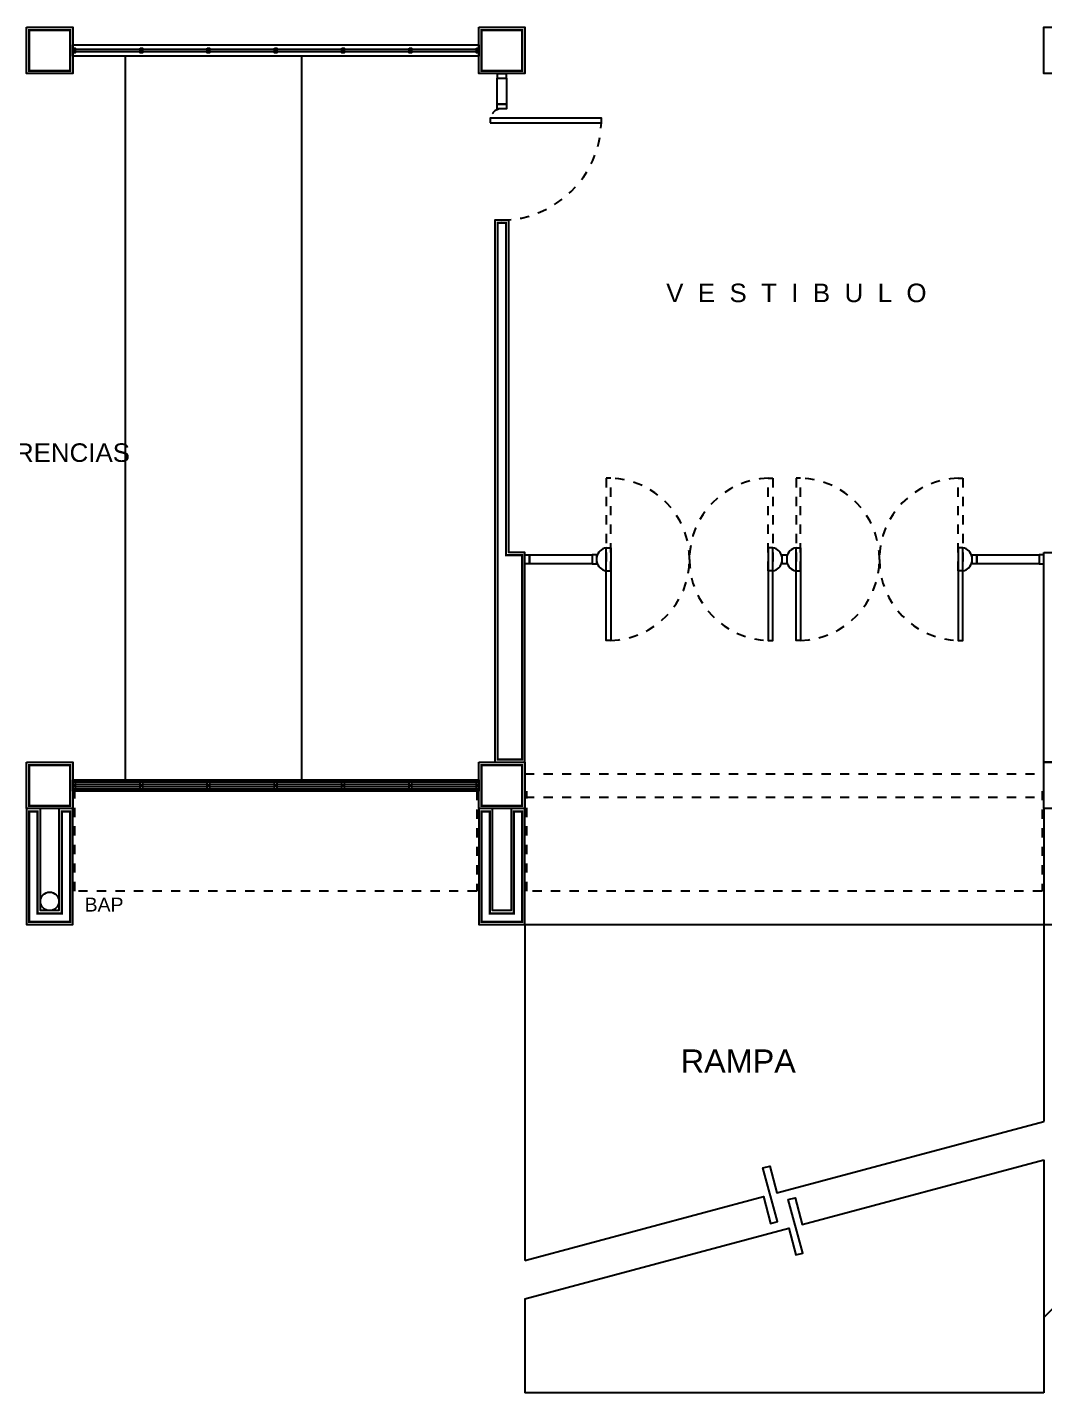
# Model space of a CAD drawing. Header units: millimetres. Extents: x 116 to 181, y 20 to 228.
# Drawn here: x 149.56 to 160.54, y 166.28 to 181.01 of the extents above; entities that cross this region are included whole.
import ezdxf

# ---------------------------------------------------------------- set-up
doc = ezdxf.new("R2010")
doc.units = ezdxf.units.MM
doc.header["$LTSCALE"] = 0.015
doc.header["$MEASUREMENT"] = 0
doc.linetypes.add('DASHED2', pattern=[9.525, 6.35, -3.175])
for name, color, linetype in [('BAP', 7, 'Continuous'), ('CANCELERIA', 7, 'Continuous'), ('ESTRUCTURA', 7, 'Continuous'), ('MURO_COMUN', 7, 'Continuous'), ('MURO_TABIQUE_EXT', 7, 'Continuous'), ('PATIOS_EXTERIORES', 7, 'Continuous'), ('PISOS', 7, 'Continuous'), ('PROYECCION', 7, 'Continuous'), ('TEXTO', 7, 'Continuous')]:
    doc.layers.add(name, color=color, linetype=linetype)
doc.styles.get("Standard").update_dxf_attribs({"font": 'arial.ttf'})
doc.styles.add('style1', font='swiss.ttf')

msp = doc.modelspace()

# ---------------------------------------------------------------- linework, layer by layer
at = {"layer": 'BAP', "color": 3}
msp.add_circle((149.8027, 171.5766), 0.1, dxfattribs=at)
at = {"layer": 'CANCELERIA', "color": 5}
for points in [[(150.0527, 180.7816), (150.0777, 180.7816), (150.0777, 180.7316), (150.0527, 180.7316)], [(150.0777, 180.7716), (150.7785, 180.7716), (150.7785, 180.7416), (150.0777, 180.7416)], [(150.7785, 180.7816), (150.8035, 180.7816), (150.8035, 180.7316), (150.7785, 180.7316)], [(150.8035, 180.7716), (151.5043, 180.7716), (151.5043, 180.7416), (150.8035, 180.7416)], [(151.5043, 180.7816), (151.5293, 180.7816), (151.5293, 180.7316), (151.5043, 180.7316)], [(151.5293, 180.7716), (152.2302, 180.7716), (152.2302, 180.7416), (151.5293, 180.7416)], [(152.2302, 180.7816), (152.2552, 180.7816), (152.2552, 180.7316), (152.2302, 180.7316)], [(152.2552, 180.7716), (152.956, 180.7716), (152.956, 180.7416), (152.2552, 180.7416)], [(152.956, 180.7816), (152.981, 180.7816), (152.981, 180.7316), (152.956, 180.7316)], [(152.981, 180.7716), (153.6818, 180.7716), (153.6818, 180.7416), (152.981, 180.7416)], [(153.6818, 180.7816), (153.7068, 180.7816), (153.7068, 180.7316), (153.6818, 180.7316)], [(153.7068, 180.7716), (154.4077, 180.7716), (154.4077, 180.7416), (153.7068, 180.7416)], [(154.4077, 180.7816), (154.4327, 180.7816), (154.4327, 180.7316), (154.4077, 180.7316)], [(150.0527, 172.8641), (150.0777, 172.8641), (150.0777, 172.7891), (150.0527, 172.7891)], [(150.0777, 172.8416), (150.7785, 172.8416), (150.7785, 172.8116), (150.0777, 172.8116)], [(150.7785, 172.8641), (150.8035, 172.8641), (150.8035, 172.7891), (150.7785, 172.7891)], [(150.8035, 172.8416), (151.5043, 172.8416), (151.5043, 172.8116), (150.8035, 172.8116)], [(151.5043, 172.8641), (151.5293, 172.8641), (151.5293, 172.7891), (151.5043, 172.7891)], [(151.5293, 172.8416), (152.2302, 172.8416), (152.2302, 172.8116), (151.5293, 172.8116)], [(152.2302, 172.8641), (152.2552, 172.8641), (152.2552, 172.7891), (152.2302, 172.7891)], [(152.2552, 172.8416), (152.956, 172.8416), (152.956, 172.8116), (152.2552, 172.8116)], [(152.956, 172.8641), (152.981, 172.8641), (152.981, 172.7891), (152.956, 172.7891)], [(152.981, 172.8416), (153.6818, 172.8416), (153.6818, 172.8116), (152.981, 172.8116)], [(153.6818, 172.8641), (153.7068, 172.8641), (153.7068, 172.7891), (153.6818, 172.7891)], [(153.7068, 172.8416), (154.4077, 172.8416), (154.4077, 172.8116), (153.7068, 172.8116)], [(154.4077, 172.8641), (154.4327, 172.8641), (154.4327, 172.7891), (154.4077, 172.7891)]]:
    msp.add_lwpolyline(points, close=True, dxfattribs=at)
at = {"layer": 'CANCELERIA'}
for points in [[(154.6327, 180.4562), (154.7327, 180.4562), (154.7327, 180.5062), (154.6327, 180.5062)], [(154.7327, 180.1766), (154.6327, 180.1766), (154.6327, 180.4562), (154.7327, 180.4562)], [(154.6327, 180.1766), (154.7327, 180.1766), (154.7327, 180.1266), (154.6327, 180.1266)], [(154.5577, 179.9766), (155.7577, 179.9766), (155.7577, 180.0266), (154.5577, 180.0266)], [(154.9827, 175.3166), (154.9827, 175.2166), (154.9327, 175.2166), (154.9327, 175.3166)], [(154.9827, 175.2166), (154.9827, 175.3166), (155.6577, 175.3166), (155.6577, 175.2166)], [(155.6577, 175.3166), (155.6577, 175.2166), (155.7077, 175.2166), (155.7077, 175.3166)], [(155.8577, 175.3916), (155.8577, 174.3916), (155.8077, 174.3916), (155.8077, 175.3916)], [(157.5577, 175.3916), (157.5577, 174.3916), (157.6077, 174.3916), (157.6077, 175.3916)], [(157.7577, 175.2166), (157.7077, 175.2166), (157.7077, 175.3166), (157.7577, 175.3166)], [(157.9077, 175.3916), (157.9077, 174.3916), (157.8577, 174.3916), (157.8577, 175.3916)], [(159.6077, 175.3916), (159.6077, 174.3916), (159.6577, 174.3916), (159.6577, 175.3916)], [(159.8077, 175.3166), (159.8077, 175.2166), (159.7577, 175.2166), (159.7577, 175.3166)], [(159.8077, 175.2166), (159.8077, 175.3166), (160.4827, 175.3166), (160.4827, 175.2166)], [(160.4827, 175.3166), (160.4827, 175.2166), (160.5327, 175.2166), (160.5327, 175.3166)]]:
    msp.add_lwpolyline(points, close=True, dxfattribs=at)
at = {"layer": 'CANCELERIA', "linetype": 'DASHED2'}
for points in [[(155.8577, 175.1416), (155.8577, 176.1416), (155.8077, 176.1416), (155.8077, 175.1416)], [(157.5577, 175.1416), (157.5577, 176.1416), (157.6077, 176.1416), (157.6077, 175.1416)], [(157.9077, 175.1416), (157.9077, 176.1416), (157.8577, 176.1416), (157.8577, 175.1416)], [(159.6077, 175.1416), (159.6077, 176.1416), (159.6577, 176.1416), (159.6577, 175.1416)]]:
    msp.add_lwpolyline(points, close=True, dxfattribs=at)
at = {"layer": 'CANCELERIA', "color": 9}
msp.add_lwpolyline([(150.0527, 172.7891), (154.4327, 172.7891), (154.4327, 172.8641), (150.0527, 172.8641)], close=True, dxfattribs=at)
at = {"layer": 'CANCELERIA', "linetype": 'DASHED2'}
for centre, radius, start, end in [((154.6827, 180.0016), 0.1275, 101.30993, 168.69007), ((154.6717, 180.0124), 1.0866, 270.57961, 358.11126), ((155.8327, 175.2666), 0.8754, 0, 88.36342), ((157.5827, 175.2666), 0.8754, 91.63658, 180), ((157.8827, 175.2666), 0.8754, 0, 88.36342), ((159.6327, 175.2666), 0.8754, 91.63658, 180), ((155.8327, 175.2666), 0.8754, 271.63658, 0), ((157.5827, 175.2666), 0.8754, 180, 268.36342), ((157.8827, 175.2666), 0.8754, 271.63658, 0), ((159.6327, 175.2666), 0.8754, 180, 268.36342)]:
    msp.add_arc(centre, radius, start, end, dxfattribs=at)
at = {"layer": 'CANCELERIA'}
for centre, start, end in [((155.8327, 175.2666), 101.30993, 168.69007), ((157.5827, 175.2666), 11.30993, 78.69007), ((157.8827, 175.2666), 101.30993, 168.69007), ((159.6327, 175.2666), 11.30993, 78.69007), ((155.8327, 175.2666), 191.30993, 258.69007), ((157.5827, 175.2666), 281.30993, 348.69007), ((157.8827, 175.2666), 191.30993, 258.69007), ((159.6327, 175.2666), 281.30993, 348.69007)]:
    msp.add_arc(centre, 0.1275, start, end, dxfattribs=at)
at = {"layer": 'ESTRUCTURA', "color": 4}
for points in [[(149.5527, 181.0066), (150.0527, 181.0066), (150.0527, 180.5066), (149.5527, 180.5066)], [(154.4327, 181.0066), (154.9327, 181.0066), (154.9327, 180.5066), (154.4327, 180.5066)], [(160.6827, 173.0766), (160.6827, 180.5066), (160.5327, 180.5066), (160.5327, 181.0066), (161.0327, 181.0066), (161.0327, 180.5066), (160.8827, 180.5066), (160.8827, 173.0766), (161.0327, 173.0766), (161.0327, 172.5766), (160.5327, 172.5766), (160.5327, 173.0766)], [(149.5527, 173.0766), (150.0527, 173.0766), (150.0527, 172.5766), (149.5527, 172.5766)], [(154.4327, 173.0766), (154.9327, 173.0766), (154.9327, 172.5766), (154.4327, 172.5766)]]:
    msp.add_lwpolyline(points, close=True, dxfattribs=at)
at = {"layer": 'ESTRUCTURA', "color": 4, "const_width": 0.025}
for points in [[(149.5827, 180.9766), (150.0227, 180.9766), (150.0227, 180.5366), (149.5827, 180.5366)], [(154.4627, 180.9766), (154.9027, 180.9766), (154.9027, 180.5366), (154.4627, 180.5366)], [(149.5827, 173.0466), (150.0227, 173.0466), (150.0227, 172.6066), (149.5827, 172.6066)], [(154.4627, 173.0466), (154.9027, 173.0466), (154.9027, 172.6066), (154.4627, 172.6066)]]:
    msp.add_lwpolyline(points, close=True, dxfattribs=at)
at = {"layer": 'MURO_COMUN', "color": 1}
for points in [[(154.6077, 173.0766), (154.9327, 173.0766), (154.9327, 175.3416), (154.7577, 175.3416), (154.7577, 178.9266), (154.6077, 178.9266), (154.6077, 173.0766)], [(160.5327, 175.3416), (160.6827, 175.3416), (160.6827, 173.0766), (160.5327, 173.0766)], [(149.7027, 172.5766), (149.5527, 172.5766), (149.5527, 171.3266), (150.0527, 171.3266), (150.0527, 172.5766), (149.9027, 172.5766), (149.9027, 171.4766), (149.7027, 171.4766)], [(154.5827, 172.5766), (154.4327, 172.5766), (154.4327, 171.3266), (154.9327, 171.3266), (154.9327, 172.5766), (154.7827, 172.5766), (154.7827, 171.4766), (154.5827, 171.4766)], [(160.6827, 172.5766), (160.5327, 172.5766), (160.5327, 171.3266), (161.0327, 171.3266), (161.0327, 172.5766), (160.8827, 172.5766), (160.8827, 171.4766), (160.6827, 171.4766)]]:
    msp.add_lwpolyline(points, close=True, dxfattribs=at)
at = {"layer": 'MURO_COMUN', "color": 1, "const_width": 0.025}
for points in [[(154.6377, 173.1066), (154.9027, 173.1066), (154.9027, 175.3116), (154.7277, 175.3116), (154.7277, 178.8966), (154.6377, 178.8966)], [(149.6727, 172.5466), (149.5827, 172.5466), (149.5827, 171.3566), (150.0227, 171.3566), (150.0227, 172.5466), (149.9327, 172.5466), (149.9327, 171.4466), (149.6727, 171.4466)], [(154.5527, 172.5466), (154.4627, 172.5466), (154.4627, 171.3566), (154.9027, 171.3566), (154.9027, 172.5466), (154.8127, 172.5466), (154.8127, 171.4466), (154.5527, 171.4466)]]:
    msp.add_lwpolyline(points, close=True, dxfattribs=at)
at = {"layer": 'MURO_TABIQUE_EXT', "color": 30}
for points in [[(150.0527, 180.8166), (154.4327, 180.8166), (154.4327, 180.6966), (150.0527, 180.6966)], [(150.0527, 172.8866), (154.4327, 172.8866), (154.4327, 172.7666), (150.0527, 172.7666)]]:
    msp.add_lwpolyline(points, close=True, dxfattribs=at)
at = {"layer": 'PATIOS_EXTERIORES'}
for p, q in [((154.9327, 171.3266), (154.9327, 167.7023)), ((154.9327, 171.3266), (160.5327, 171.3266)), ((160.5327, 171.3266), (160.5327, 169.2028)), ((162.2727, 168.8266), (160.5327, 167.0866)), ((160.5327, 168.7887), (160.5327, 166.2756)), ((154.9327, 167.2881), (154.9327, 166.2756)), ((160.5327, 166.2756), (154.9327, 166.2756))]:
    msp.add_line(p, q, dxfattribs=at)
for points in [[(154.9327, 167.7023), (157.5063, 168.3919), (157.5839, 168.1021), (157.6563, 168.1215), (157.5011, 168.701), (157.5735, 168.7205), (157.6511, 168.4307), (160.5327, 169.2028)], [(154.9327, 167.2881), (157.7795, 168.0509), (157.8571, 167.7612), (157.9296, 167.7806), (157.7743, 168.3601), (157.8467, 168.3795), (157.9244, 168.0898), (160.5327, 168.7887)]]:
    msp.add_lwpolyline(points, dxfattribs=at)
at = {"layer": 'PISOS', "color": 8}
for p, q in [((150.6227, 172.8866), (150.6227, 180.6966)), ((152.5227, 172.8866), (152.5227, 180.6966))]:
    msp.add_line(p, q, dxfattribs=at)
at = {"layer": 'PROYECCION', "linetype": 'DASHED2'}
for p, q in [((154.9327, 172.9516), (160.5327, 172.9516)), ((154.9327, 172.7016), (160.5327, 172.7016))]:
    msp.add_line(p, q, dxfattribs=at)
for points in [[(154.4127, 172.7666), (154.4127, 171.6866), (150.0727, 171.6866), (150.0727, 172.7666)], [(160.5127, 172.7666), (160.5127, 171.6866), (154.9527, 171.6866), (154.9527, 172.7666)]]:
    msp.add_lwpolyline(points, dxfattribs=at)

# ---------------------------------------------------------------- texts
at = {"layer": 'BAP', "color": 3, "style": 'style1'}
msp.add_text('BAP', height=0.15, dxfattribs=at).set_placement((150.1803, 171.4668))
at = {"layer": 'TEXTO'}
for s, p in [('V  E  S  T  I  B  U  L  O', (156.4564, 178.0413)), ('SALA  DE  CONFERENCIAS', (147.0374, 176.3179))]:
    msp.add_text(s, height=0.2, dxfattribs=at).set_placement(p)
at = {"layer": 'TEXTO', "color": 7, "linetype": 'Continuous'}
msp.add_text('RAMPA', height=0.25, dxfattribs=at).set_placement((156.6138, 169.7289))

doc.saveas('drawing.dxf')
